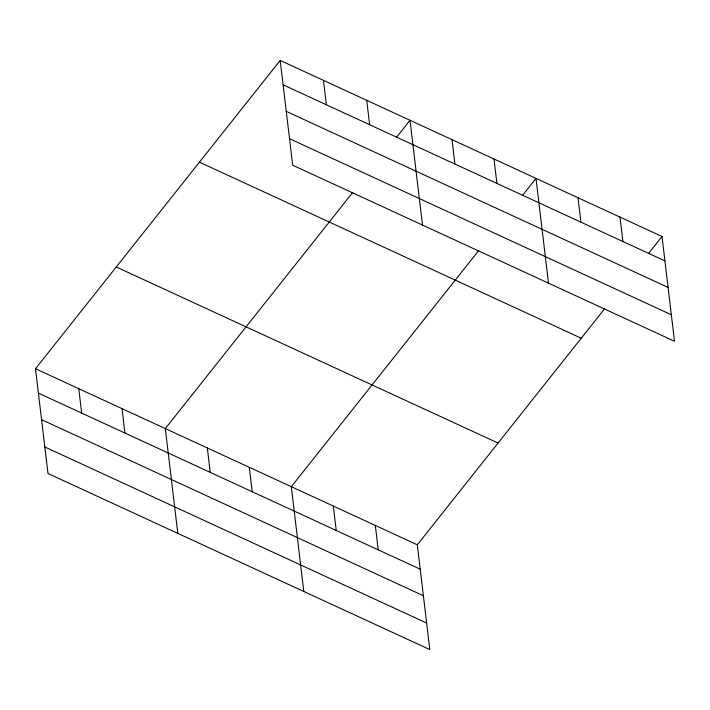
<?xml version="1.0" encoding="UTF-8"?>
<svg xmlns="http://www.w3.org/2000/svg" width="710" height="710" viewBox="0 0 710 710"><rect width="100%" height="100%" fill="white"/><g stroke="black" fill="none" stroke-linecap="round" stroke-linejoin="round"><path stroke-width="1.06" d="M604.805 308.548L417.311 544.792L429.807 649.579L47.996 473.517L35.5 368.73L280.193 60.421L662.004 236.483L674.5 341.27L292.689 165.208L280.193 60.421M352.808 192.348L165.315 428.591L177.811 533.379M396.553 137.243L410.007 120.283L422.503 225.07M478.806 250.452L291.313 486.696L303.809 591.483M522.551 195.339L536.006 178.379L548.502 283.166M648.549 253.443L662.004 236.483M283.104 84.827L664.915 260.889M286.263 111.355L668.074 287.417M289.52 138.681L671.341 314.743M199.439 162.164L581.259 338.226M116.245 266.987L498.065 443.049M35.5 368.73L417.311 544.792M38.411 393.136L420.222 569.207M41.571 419.663L423.391 595.726M44.828 446.989L426.648 623.052M620.007 217.118L622.918 241.524M578.002 197.753L580.913 222.159M494.009 159.013L496.92 183.428M452.004 139.648L454.915 164.054M366.733 100.332L369.644 124.738M323.467 80.372L326.378 104.778M375.315 525.427L378.226 549.833M333.318 506.061L336.229 530.468M249.316 467.331L252.227 491.737M207.32 447.957L210.231 472.372M122.04 408.64L124.951 433.047M78.775 388.681L81.686 413.096"/></g></svg>
